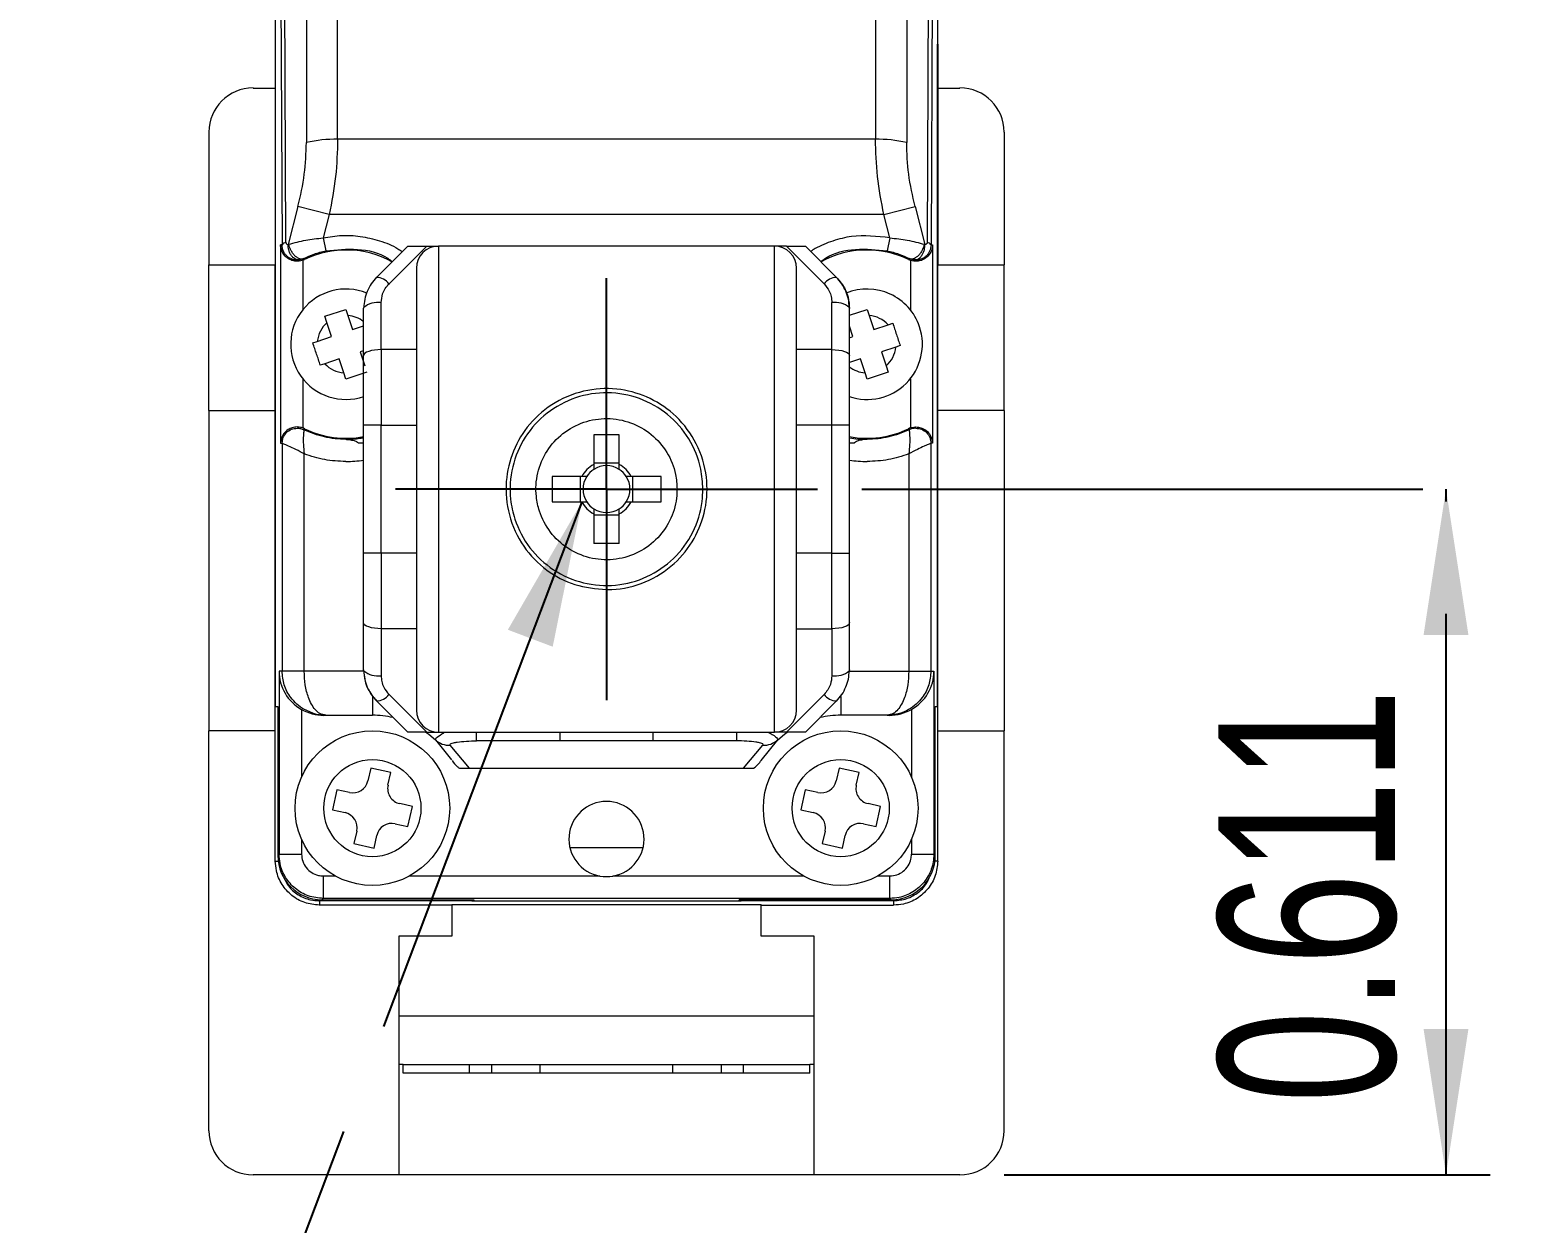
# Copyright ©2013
# Model space of a CAD drawing. Header units: inches. Extents: x 0.2 to 16.3, y 0.2 to 11.5.
# Drawn here: x 0.976 to 2.31, y 6.377 to 7.44 of the extents above; entities that cross this region are included whole.
import ezdxf

# ---------------------------------------------------------------- set-up
doc = ezdxf.new("R2010")
doc.units = ezdxf.units.IN
doc.header["$MEASUREMENT"] = 0
doc.linetypes.add('CENTERX2', pattern=[0.8, 0.5, -0.1, 0.1, -0.1])
doc.layers.add('CENTER_LINE', color=7, linetype='CENTERX2')
doc.styles.add('SLDTEXTSTYLE0', font='TXT', dxfattribs={"width": 0.7})
doc.dimstyles.new('SLDDIMSTYLE2', dxfattribs={"dimtxt": 0.15748, "dimasz": 0.13, "dimexe": 0, "dimexo": 0.0625, "dimgap": 0.03937, "dimtad": 1, "dimdec": 3, "dimrnd": 1e-09, "dimdsep": 46, "dimtxsty": 'SLDTEXTSTYLE0', "dimsah": 1, "dimcen": 0.09, "dimadec": 0, "dimazin": 2, "dimtfac": 1, "dimtdec": 3, "dimtofl": 0, "dimtmove": 0, "dimatfit": 3, "dimfxl": 1, "dimfrac": 2, "dimtolj": 1, "dimtzin": 12, "dimarcsym": 0})
doc.dimstyles.new('SLDDIMSTYLE3', dxfattribs={"dimtxt": 0.15748, "dimasz": 0.13, "dimexe": 0, "dimexo": 0.0625, "dimgap": 0.03937, "dimtad": 0, "dimtih": 1, "dimtoh": 1, "dimdec": 3, "dimrnd": 1e-09, "dimdsep": 46, "dimtxsty": 'SLDTEXTSTYLE0', "dimsah": 1, "dimcen": 0, "dimadec": 0, "dimazin": 2, "dimtol": 1, "dimtp": 0.003937, "dimtm": 0.003937, "dimtfac": 1, "dimtdec": 3, "dimtmove": 0, "dimatfit": 3, "dimfxl": 1, "dimfrac": 2, "dimtolj": 1, "dimarcsym": 0})
doc.dimstyles.new('SLDDIMSTYLE8', dxfattribs={"dimtxt": 0.18, "dimasz": 0.13, "dimexe": 0, "dimexo": 0.0625, "dimgap": 0, "dimtad": 0, "dimtih": 1, "dimtoh": 1, "dimdec": 0, "dimrnd": 1e-09, "dimzin": 0, "dimdsep": 46, "dimtxsty": 'Standard', "dimsah": 1, "dimcen": 0.09, "dimadec": 0, "dimazin": 0, "dimtfac": 0.13, "dimtdec": 0, "dimtofl": 0, "dimtmove": 0, "dimatfit": 3, "dimfxl": 1, "dimfrac": 2, "dimtolj": 1, "dimtzin": 0, "dimarcsym": 0})

# ---------------------------------------------------------------- blocks, each defined once
blk = doc.blocks.new('_D_4')
at = {"layer": 'CENTER_LINE'}
for p, q in [((3.4355, 8.7417), (1.6589, 8.7417)), ((3.7364, 7.0983), (3.4355, 8.7417)), ((3.7612, 6.9628), (3.7364, 7.0983)), ((3.7612, 6.9628), (3.8062, 6.7169))]:
    blk.add_line(p, q, dxfattribs=at)
for points in [[(3.7364, 7.0983), (3.7326, 7.2298), (3.6933, 7.2226)], [(3.7612, 6.9628), (3.7649, 6.8313), (3.8043, 6.8385)]]:
    blk.add_solid(points, dxfattribs=at)
at = {"layer": 'CENTER_LINE', "attachment_point": 1, "style": 'SLDTEXTSTYLE0'}
for s, insert, char_height in [('%%c', (1.6589, 8.9447), 0.15748), ('0.138', (1.8332, 8.9447), 0.15748), ('HOLE', (2.8813, 8.9447), 0.15748), ('±0.004', (2.3772, 8.8916), 0.11024)]:
    blk.add_mtext(s, dxfattribs=dict(at, insert=insert, char_height=char_height))
blk = doc.blocks.new('_D_22')
at = {"layer": 'CENTER_LINE'}
for p, q in [((1.7172, 7.0306), (2.2772, 7.0306)), ((2.2379, 6.4195), (2.2379, 7.0306)), ((1.8442, 6.4195), (2.2772, 6.4195))]:
    blk.add_line(p, q, dxfattribs=at)
for points in [[(2.2379, 7.0306), (2.2179, 6.9006), (2.2579, 6.9006)], [(2.2379, 6.4195), (2.2579, 6.5495), (2.2179, 6.5495)]]:
    blk.add_solid(points, dxfattribs=at)
at = {"layer": 'CENTER_LINE', "insert": (2.0349, 6.4836), "char_height": 0.15748, "attachment_point": 1, "rotation": 90, "style": 'SLDTEXTSTYLE0'}
blk.add_mtext('0.611', dxfattribs=at)
blk = doc.blocks.new('SW_CENTERMARKSYMBOL_5')
at = {"layer": 'CENTER_LINE', "color": 0}
for p, q in [((0, 0.0984), (0, 0.188)), ((0, 0), (0, 0.0984)), ((-0.0984, 0), (-0.188, 0)), ((0, 0), (-0.0984, 0)), ((0, 0), (0, -0.0984)), ((0, 0), (0.0984, 0)), ((0.0984, 0), (0.188, 0)), ((0, -0.0984), (0, -0.188))]:
    blk.add_line(p, q, dxfattribs=at)

msp = doc.modelspace()

# ---------------------------------------------------------------- linework, layer by layer
at = {"color": 7, "linetype": 'Continuous', "lineweight": 18}
for p, q in [((1.1946, 7.6677), (1.1946, 7.2307)), ((1.1949, 6.837), (1.1949, 7.5731)), ((1.1992, 7.5653), (1.2007, 7.2482)), ((1.2041, 7.2503), (1.2027, 7.5674)), ((1.2224, 7.5725), (1.2224, 7.3395)), ((1.2502, 7.3424), (1.2502, 7.5765)), ((1.7294, 7.5765), (1.7294, 7.3424)), ((1.7573, 7.5725), (1.7573, 7.3395)), ((1.777, 7.5674), (1.7755, 7.2503)), ((1.7805, 7.5653), (1.779, 7.2482)), ((1.7851, 7.427), (1.7851, 7.4955)), ((1.7851, 7.427), (1.7849, 7.427)), ((1.7849, 6.837), (1.7849, 7.427)), ((1.7851, 7.427), (1.7851, 7.2307)), ((1.1749, 7.388), (1.1946, 7.388)), ((1.7851, 7.388), (1.8048, 7.388)), ((1.1355, 7.3487), (1.1355, 7.2306)), ((1.7294, 7.3424), (1.2502, 7.3424)), ((1.8442, 7.3487), (1.8442, 7.2306)), ((1.2149, 7.2824), (1.2062, 7.2487)), ((1.2427, 7.2752), (1.2149, 7.2824)), ((1.2427, 7.2752), (1.2374, 7.2545)), ((1.7369, 7.2752), (1.2427, 7.2752)), ((1.7369, 7.2752), (1.7648, 7.2824)), ((1.7423, 7.2545), (1.7369, 7.2752)), ((1.7648, 7.2824), (1.7735, 7.2487)), ((1.2007, 7.2482), (1.1994, 7.2482)), ((1.1994, 7.2482), (1.1994, 7.0714)), ((1.2062, 7.2487), (1.2068, 7.2488)), ((1.2374, 7.2545), (1.2398, 7.243)), ((1.3127, 7.2471), (1.2848, 7.2193)), ((1.296, 7.2135), (1.3296, 7.2471)), ((1.3127, 7.2471), (1.3296, 7.2471)), ((1.3296, 7.2471), (1.3402, 7.2471)), ((1.3402, 7.2471), (1.3402, 6.814)), ((1.6394, 7.2471), (1.3402, 7.2471)), ((1.6394, 6.814), (1.6394, 7.2471)), ((1.6501, 7.2471), (1.6394, 7.2471)), ((1.6837, 7.2135), (1.6501, 7.2471)), ((1.6501, 7.2471), (1.667, 7.2471)), ((1.667, 7.2471), (1.6948, 7.2193)), ((1.7423, 7.2545), (1.7398, 7.243)), ((1.7735, 7.2487), (1.7729, 7.2488)), ((1.779, 7.2482), (1.7803, 7.2482)), ((1.7803, 7.2482), (1.7803, 7.0714)), ((1.2202, 7.236), (1.2163, 7.2348)), ((1.2206, 7.2351), (1.2202, 7.236)), ((1.7595, 7.236), (1.759, 7.2351)), ((1.7634, 7.2348), (1.7595, 7.236)), ((1.1355, 7.2306), (1.1946, 7.2306)), ((1.1355, 7.1006), (1.1355, 7.2306)), ((1.1946, 7.2307), (1.1949, 7.2307)), ((1.1946, 7.2069), (1.1946, 7.2306)), ((1.1949, 7.2306), (1.1946, 7.2306)), ((1.1946, 7.0712), (1.1946, 7.2267)), ((1.1946, 7.2267), (1.1949, 7.2267)), ((1.7849, 7.2307), (1.7851, 7.2307)), ((1.7851, 7.2306), (1.7849, 7.2306)), ((1.7851, 7.2267), (1.7849, 7.2267)), ((1.7851, 7.2069), (1.7851, 7.2306)), ((1.7851, 7.2306), (1.8442, 7.2306)), ((1.7851, 7.0712), (1.7851, 7.2267)), ((1.8442, 7.1006), (1.8442, 7.2306)), ((1.2388, 7.1846), (1.2575, 7.1908)), ((1.2575, 7.1908), (1.2594, 7.1852)), ((1.2733, 7.1914), (1.2736, 7.1924)), ((1.2733, 7.1495), (1.2733, 7.1914)), ((1.289, 7.1549), (1.289, 7.1968)), ((1.6906, 7.1549), (1.6906, 7.1968)), ((1.7061, 7.1924), (1.7064, 7.1914)), ((1.7064, 7.1495), (1.7064, 7.1914)), ((1.7064, 7.1856), (1.7221, 7.1908)), ((1.7221, 7.1908), (1.7239, 7.1852)), ((1.2407, 7.179), (1.2388, 7.1846)), ((1.2449, 7.1665), (1.2407, 7.179)), ((1.2594, 7.1852), (1.2635, 7.1728)), ((1.7239, 7.1852), (1.7281, 7.1728)), ((1.7409, 7.1771), (1.7449, 7.1784)), ((1.2321, 7.1622), (1.2449, 7.1665)), ((1.2635, 7.1728), (1.2733, 7.1761)), ((1.7094, 7.1665), (1.7064, 7.1757)), ((1.7064, 7.1655), (1.7094, 7.1665)), ((1.7281, 7.1728), (1.7409, 7.1771)), ((1.2281, 7.1609), (1.2321, 7.1622)), ((1.2733, 7.1539), (1.2702, 7.1529)), ((1.2702, 7.1529), (1.2744, 7.1404)), ((1.289, 7.1549), (1.289, 7.0876)), ((1.3205, 7.1549), (1.289, 7.1549)), ((1.6906, 7.1549), (1.6591, 7.1549)), ((1.6906, 7.0876), (1.6906, 7.1549)), ((1.7476, 7.1571), (1.7348, 7.1529)), ((1.7348, 7.1529), (1.739, 7.1404)), ((1.7516, 7.1585), (1.7476, 7.1571)), ((1.2388, 7.1423), (1.2348, 7.141)), ((1.2516, 7.1466), (1.2388, 7.1423)), ((1.2557, 7.1342), (1.2516, 7.1466)), ((1.7161, 7.1466), (1.7064, 7.1433)), ((1.7203, 7.1342), (1.7161, 7.1466)), ((1.739, 7.1404), (1.7408, 7.1348)), ((1.2576, 7.1286), (1.2557, 7.1342)), ((1.2763, 7.1348), (1.2576, 7.1286)), ((1.7222, 7.1286), (1.7203, 7.1342)), ((1.7408, 7.1348), (1.7222, 7.1286)), ((1.1355, 7.1006), (1.1946, 7.1006)), ((1.1355, 7.1006), (1.1355, 6.8152)), ((1.8442, 7.1006), (1.7851, 7.1006)), ((1.8442, 7.1006), (1.8442, 6.8152)), ((1.2202, 7.0835), (1.2206, 7.0844)), ((1.289, 7.0876), (1.2733, 7.0876)), ((1.2733, 6.9736), (1.2733, 7.0876)), ((1.289, 6.9736), (1.289, 7.0876)), ((1.289, 7.0876), (1.3205, 7.0876)), ((1.6906, 7.0876), (1.6591, 7.0876)), ((1.7064, 7.0876), (1.6906, 7.0876)), ((1.6906, 6.9736), (1.6906, 7.0876)), ((1.7064, 6.9736), (1.7064, 7.0876)), ((1.759, 7.0844), (1.7595, 7.0835)), ((1.1946, 6.8586), (1.1946, 7.0712)), ((1.1994, 7.0714), (1.2008, 7.0714)), ((1.2008, 7.0714), (1.2008, 6.8684)), ((1.2582, 7.0749), (1.2576, 7.0749)), ((1.2689, 7.0719), (1.2733, 7.0719)), ((1.4786, 7.0791), (1.4786, 7.0525)), ((1.5011, 7.0791), (1.4786, 7.0791)), ((1.5011, 7.0525), (1.5011, 7.0791)), ((1.7064, 7.0719), (1.7107, 7.0719)), ((1.7221, 7.0749), (1.7215, 7.0749)), ((1.7789, 7.0714), (1.7789, 6.8684)), ((1.7803, 7.0714), (1.7789, 7.0714)), ((1.7851, 6.8586), (1.7851, 7.0712)), ((1.2204, 6.8684), (1.2204, 7.062)), ((1.7592, 7.062), (1.7592, 6.8684)), ((1.4786, 7.0539), (1.5011, 7.0539)), ((1.4679, 7.0418), (1.4413, 7.0418)), ((1.4413, 7.0418), (1.4413, 7.0193)), ((1.4665, 7.0193), (1.4665, 7.0418)), ((1.5384, 7.0418), (1.5118, 7.0418)), ((1.5131, 7.0418), (1.5131, 7.0193)), ((1.5384, 7.0193), (1.5384, 7.0418)), ((1.4413, 7.0193), (1.4679, 7.0193)), ((1.5118, 7.0193), (1.5384, 7.0193)), ((1.4786, 7.0086), (1.4786, 6.982)), ((1.5011, 7.0073), (1.4786, 7.0073)), ((1.5011, 6.982), (1.5011, 7.0086)), ((1.5011, 6.982), (1.4786, 6.982)), ((1.289, 6.9736), (1.2733, 6.9736)), ((1.289, 6.9736), (1.289, 6.9062)), ((1.3205, 6.9736), (1.289, 6.9736)), ((1.6906, 6.9736), (1.6591, 6.9736)), ((1.6906, 6.9062), (1.6906, 6.9736)), ((1.6906, 6.9736), (1.7064, 6.9736)), ((1.2733, 6.8697), (1.2733, 6.9116)), ((1.7064, 6.8697), (1.7064, 6.9116)), ((1.3205, 6.9062), (1.289, 6.9062)), ((1.289, 6.9062), (1.289, 6.8643)), ((1.6591, 6.9062), (1.6906, 6.9062)), ((1.6906, 6.9062), (1.6906, 6.8643)), ((1.1946, 6.8586), (1.1947, 6.8586)), ((1.1947, 6.6992), (1.1947, 6.8586)), ((1.2008, 6.8684), (1.1981, 6.8684)), ((1.1981, 6.8684), (1.1981, 6.7052)), ((1.2736, 6.8687), (1.2733, 6.8697)), ((1.7064, 6.8697), (1.7061, 6.8687)), ((1.7592, 6.8684), (1.7789, 6.8684)), ((1.7789, 6.8684), (1.7816, 6.8684)), ((1.7816, 6.8684), (1.7816, 6.7052)), ((1.785, 6.8586), (1.7851, 6.8586)), ((1.785, 6.6992), (1.785, 6.8586)), ((1.3296, 6.814), (1.296, 6.8476)), ((1.6837, 6.8476), (1.6501, 6.814)), ((1.1949, 6.837), (1.1968, 6.837)), ((1.1968, 6.837), (1.1968, 6.704)), ((1.2181, 6.8344), (1.2181, 6.774)), ((1.2848, 6.8419), (1.3127, 6.814)), ((1.667, 6.814), (1.6948, 6.8419)), ((1.7616, 6.8344), (1.7616, 6.774)), ((1.7828, 6.837), (1.7849, 6.837)), ((1.7828, 6.704), (1.7828, 6.837)), ((1.2378, 6.8291), (1.2398, 6.8291)), ((1.2398, 6.8291), (1.2812, 6.8291)), ((1.7399, 6.8291), (1.6985, 6.8291)), ((1.7399, 6.8291), (1.7419, 6.8291)), ((1.1947, 6.8152), (1.1355, 6.8152)), ((1.1355, 6.4589), (1.1355, 6.8152)), ((1.3296, 6.814), (1.3127, 6.814)), ((1.3296, 6.814), (1.3402, 6.814)), ((1.3373, 6.8071), (1.3516, 6.7895)), ((1.3402, 6.814), (1.6394, 6.814)), ((1.4485, 6.8062), (1.3741, 6.8062)), ((1.4485, 6.8062), (1.4485, 6.814)), ((1.5312, 6.8062), (1.4485, 6.8062)), ((1.5312, 6.814), (1.5312, 6.8062)), ((1.6056, 6.8062), (1.5312, 6.8062)), ((1.6275, 6.7887), (1.6424, 6.8071)), ((1.6501, 6.814), (1.6394, 6.814)), ((1.667, 6.814), (1.6501, 6.814)), ((1.785, 6.8152), (1.8442, 6.8152)), ((1.8442, 6.4589), (1.8442, 6.8152)), ((1.3677, 6.7818), (1.3506, 6.8023)), ((1.612, 6.7818), (1.629, 6.8023)), ((1.2797, 6.7819), (1.2772, 6.7707)), ((1.2976, 6.778), (1.2797, 6.7819)), ((1.2951, 6.7667), (1.2976, 6.778)), ((1.3677, 6.7818), (1.612, 6.7818)), ((1.697, 6.7819), (1.6945, 6.7707)), ((1.7149, 6.778), (1.697, 6.7819)), ((1.7124, 6.7667), (1.7149, 6.778)), ((1.2495, 6.7627), (1.2456, 6.7448)), ((1.2607, 6.7603), (1.2495, 6.7627)), ((1.6669, 6.7627), (1.6629, 6.7448)), ((1.6781, 6.7603), (1.6669, 6.7627)), ((1.2456, 6.7448), (1.2568, 6.7423)), ((1.3168, 6.7478), (1.3056, 6.7503)), ((1.3128, 6.7299), (1.3168, 6.7478)), ((1.6629, 6.7448), (1.6741, 6.7423)), ((1.7341, 6.7478), (1.7229, 6.7503)), ((1.7301, 6.7299), (1.7341, 6.7478)), ((1.2672, 6.7259), (1.2647, 6.7147)), ((1.3016, 6.7324), (1.3128, 6.7299)), ((1.6846, 6.7259), (1.6821, 6.7147)), ((1.7189, 6.7324), (1.7301, 6.7299)), ((1.2181, 6.7186), (1.2181, 6.7052)), ((1.2647, 6.7147), (1.2827, 6.7107)), ((1.2827, 6.7107), (1.2852, 6.7219)), ((1.5223, 6.7109), (1.4573, 6.7109)), ((1.6821, 6.7147), (1.7, 6.7107)), ((1.7, 6.7107), (1.7025, 6.7219)), ((1.7616, 6.7186), (1.7616, 6.7052)), ((1.1981, 6.7052), (1.1968, 6.704)), ((1.1981, 6.7052), (1.2181, 6.7052)), ((1.7616, 6.7052), (1.7816, 6.7052)), ((1.7816, 6.7052), (1.7828, 6.704)), ((1.2374, 6.6859), (1.2481, 6.6859)), ((1.2374, 6.6859), (1.2374, 6.6659)), ((1.3143, 6.6859), (1.484, 6.6859)), ((1.4956, 6.6859), (1.6654, 6.6859)), ((1.7316, 6.6859), (1.7422, 6.6859)), ((1.7422, 6.6659), (1.7422, 6.6859)), ((1.3698, 6.6638), (1.2339, 6.6638)), ((1.352, 6.6599), (1.2339, 6.6599)), ((1.2374, 6.6659), (1.2362, 6.6646)), ((1.2362, 6.6646), (1.3717, 6.6646)), ((1.7422, 6.6659), (1.2374, 6.6659)), ((1.352, 6.6604), (1.6276, 6.6604)), ((1.352, 6.6599), (1.352, 6.6604)), ((1.352, 6.6599), (1.352, 6.6321)), ((1.3698, 6.6646), (1.3698, 6.6638)), ((1.3698, 6.6633), (1.3698, 6.6638)), ((1.6099, 6.6633), (1.3698, 6.6633)), ((1.3717, 6.6646), (1.3717, 6.6637)), ((1.3717, 6.6637), (1.6079, 6.6637)), ((1.7435, 6.6646), (1.6079, 6.6646)), ((1.6079, 6.6637), (1.6079, 6.6646)), ((1.6099, 6.6646), (1.6099, 6.6638)), ((1.6099, 6.6633), (1.6099, 6.6638)), ((1.7457, 6.6638), (1.6099, 6.6638)), ((1.6276, 6.6599), (1.6276, 6.6604)), ((1.6276, 6.6321), (1.6276, 6.6599)), ((1.6276, 6.6599), (1.7457, 6.6599)), ((1.7422, 6.6659), (1.7435, 6.6646)), ((1.352, 6.6321), (1.3048, 6.6321)), ((1.3048, 6.6321), (1.3048, 6.4195)), ((1.6749, 6.6321), (1.6276, 6.6321)), ((1.6749, 6.4195), (1.6749, 6.6321)), ((1.3048, 6.5613), (1.6749, 6.5613)), ((1.3087, 6.518), (1.3048, 6.518)), ((1.3087, 6.5101), (1.3087, 6.518)), ((1.3087, 6.518), (1.3678, 6.518)), ((1.3678, 6.518), (1.3875, 6.518)), ((1.3875, 6.5101), (1.3875, 6.518)), ((1.3875, 6.518), (1.4308, 6.518)), ((1.4308, 6.5101), (1.4308, 6.518)), ((1.4308, 6.518), (1.5489, 6.518)), ((1.5489, 6.5101), (1.5489, 6.518)), ((1.5489, 6.518), (1.5922, 6.518)), ((1.5922, 6.5101), (1.5922, 6.518)), ((1.5922, 6.518), (1.6119, 6.518)), ((1.6119, 6.518), (1.6709, 6.518)), ((1.6709, 6.5101), (1.6709, 6.518)), ((1.6749, 6.518), (1.6709, 6.518)), ((1.6709, 6.5101), (1.3087, 6.5101)), ((1.3048, 6.4195), (1.1749, 6.4195)), ((1.6749, 6.4195), (1.3048, 6.4195)), ((1.8048, 6.4195), (1.6749, 6.4195))]:
    msp.add_line(p, q, dxfattribs=at)
at = {"color": 8, "linetype": 'Continuous', "lineweight": 18}
for p, q in [((1.2163, 7.2348), (1.2144, 7.2347)), ((1.2191, 7.2345), (1.2191, 7.1904)), ((1.7606, 7.2345), (1.7606, 7.1904)), ((1.7652, 7.2348), (1.7634, 7.2348)), ((1.2191, 7.129), (1.2191, 7.0851)), ((1.7606, 7.129), (1.7606, 7.0851)), ((1.2735, 6.8684), (1.2204, 6.8684)), ((1.7061, 6.8684), (1.7592, 6.8684)), ((1.2812, 6.8459), (1.2812, 6.8291)), ((1.6985, 6.8459), (1.6985, 6.8291)), ((1.3741, 6.8062), (1.3741, 6.814)), ((1.6056, 6.814), (1.6056, 6.8062)), ((1.3678, 6.5101), (1.3678, 6.518)), ((1.6119, 6.5101), (1.6119, 6.518))]:
    msp.add_line(p, q, dxfattribs=at)
at = {"color": 7, "linetype": 'Continuous', "lineweight": 18, "flags": 128}
for points in [[(1.289, 7.1549), (1.286, 7.1548), (1.283, 7.1545), (1.2803, 7.154), (1.2779, 7.1533), (1.276, 7.1525), (1.2745, 7.1516), (1.2736, 7.1506), (1.2733, 7.1495)], [(1.6906, 7.1549), (1.6937, 7.1548), (1.6967, 7.1545), (1.6994, 7.154), (1.7018, 7.1533), (1.7037, 7.1525), (1.7052, 7.1516), (1.7061, 7.1506), (1.7064, 7.1495)], [(1.289, 6.9062), (1.286, 6.9063), (1.283, 6.9066), (1.2803, 6.9071), (1.2779, 6.9078), (1.276, 6.9086), (1.2745, 6.9095), (1.2736, 6.9106), (1.2733, 6.9116)], [(1.7064, 6.9116), (1.7061, 6.9106), (1.7052, 6.9095), (1.7037, 6.9086), (1.7018, 6.9078), (1.6994, 6.9071), (1.6967, 6.9066), (1.6937, 6.9063), (1.6906, 6.9062)], [(1.3287, 6.814), (1.3314, 6.8121), (1.3373, 6.8071)], [(1.6424, 6.8071), (1.6483, 6.8121), (1.6509, 6.814)]]:
    msp.add_lwpolyline(points, dxfattribs=at)
at = {"color": 7, "linetype": 'Continuous', "lineweight": 18}
for centre, radius in [((1.2812, 6.7463), 0.0689), ((1.6985, 6.7463), 0.0689), ((1.2812, 6.7463), 0.0433), ((1.6985, 6.7463), 0.0433)]:
    msp.add_circle(centre, radius, dxfattribs=at)
for centre, radius, start, end in [((1.1749, 7.3487), 0.0394, 90, 180), ((1.8048, 7.3487), 0.0394, 0, 90), ((1.2487, 7.2259), 0.1165, 89.2196, 103.0186), ((1.731, 7.2259), 0.1165, 76.9814, 90.7804), ((1.2044, 7.2462), 0.00419, 92.8684, 151.1559), ((1.3402, 7.2274), 0.0197, 90, 180), ((1.6394, 7.2274), 0.0197, 0, 90), ((1.7753, 7.2462), 0.00419, 28.8451, 87.1312), ((1.2142, 7.2482), 0.0145, 289.3449, 296.1039), ((1.2576, 7.1598), 0.0839, 60.7445, 116.1039), ((1.7221, 7.1598), 0.0839, 63.8961, 119.2555), ((1.7654, 7.2482), 0.0145, 243.8961, 250.6551), ((1.2846, 7.2052), 0.0141, 36.2952, 89.0893), ((1.6951, 7.2052), 0.0141, 90.9107, 143.7048), ((1.2576, 7.1597), 0.0492, 67.8202, 288.8349), ((1.7221, 7.1597), 0.0492, 18.5391, 112.2222), ((1.2576, 7.1597), 0.0256, 131.159, 174.2859), ((1.7221, 7.1597), 0.0256, 42.7923, 85.9192), ((1.7221, 7.1597), 0.0492, 250.9646, 18.5391), ((1.7221, 7.1597), 0.0256, 311.159, 354.2859), ((1.2576, 7.1597), 0.0256, 222.7923, 265.9192), ((1.2142, 7.0714), 0.0145, 63.8961, 70.6551), ((1.2576, 7.1598), 0.0839, 243.8961, 280.8193), ((1.7221, 7.1598), 0.0839, 259.1807, 296.1039), ((1.7654, 7.0714), 0.0145, 109.3449, 116.1039), ((1.4898, 7.0306), 0.0247, 117.1428, 152.8572), ((1.4898, 7.0306), 0.0209, 122.6646, 147.3354), ((1.4898, 7.0306), 0.0209, 57.3354, 122.6646), ((1.4898, 7.0306), 0.0247, 27.1428, 62.8572), ((1.4898, 7.0306), 0.0209, 32.6646, 57.3354), ((1.4898, 7.0306), 0.0209, 147.3354, 212.6646), ((1.4898, 7.0306), 0.0209, 327.3354, 32.6646), ((1.4898, 7.0306), 0.0247, 207.1428, 242.8572), ((1.4898, 7.0306), 0.0209, 212.6646, 237.3354), ((1.4898, 7.0306), 0.0247, 297.1428, 332.8572), ((1.4898, 7.0306), 0.0209, 302.6646, 327.3354), ((1.4898, 7.0306), 0.0209, 237.3354, 302.6646), ((1.2846, 6.856), 0.0141, 270.9108, 323.7048), ((1.6951, 6.856), 0.0141, 216.2952, 269.0893), ((1.3402, 6.8337), 0.0197, 180, 270), ((1.6394, 6.8337), 0.0197, 270, 0), ((1.2812, 6.7464), 0.0827, 77.0308, 90), ((1.6985, 6.7464), 0.0827, 90, 102.9692), ((1.3498, 6.8208), 0.0185, 227.4768, 272.6664), ((1.6299, 6.8208), 0.0185, 267.3336, 312.5232), ((1.2637, 6.7737), 0.0138, 257.4821, 347.4821), ((1.3086, 6.7638), 0.0138, 167.4821, 257.4821), ((1.6811, 6.7737), 0.0138, 257.4821, 347.4821), ((1.7259, 6.7638), 0.0138, 167.4821, 257.4821), ((1.4898, 6.7188), 0.0335, 279.9708, 260.0292), ((1.2538, 6.7289), 0.0138, 347.4821, 77.4821), ((1.6711, 6.7289), 0.0138, 347.4821, 77.4821), ((1.2986, 6.7189), 0.0138, 77.4821, 167.4821), ((1.7159, 6.7189), 0.0138, 77.4821, 167.4821), ((1.4898, 6.7188), 0.0335, 260.0292, 279.9708), ((1.1749, 6.4589), 0.0394, 180, 270), ((1.8048, 6.4589), 0.0394, 270, 0)]:
    msp.add_arc(centre, radius, start, end, dxfattribs=at)
at = {"color": 8, "linetype": 'Continuous', "lineweight": 18}
for centre, radius, start, end in [((1.286, 7.1781), 0.0189, 80.7429, 131.1599), ((1.6937, 7.1781), 0.0189, 48.8445, 99.2556), ((1.2576, 7.1597), 0.0256, 52.0201, 85.9192), ((1.7221, 7.1597), 0.0256, 231.347, 265.9192), ((1.2576, 7.1598), 0.1046, 270, 278.658), ((1.7221, 7.1598), 0.1046, 261.342, 270), ((1.286, 6.883), 0.0189, 228.8445, 279.2556), ((1.6937, 6.883), 0.0189, 260.7429, 311.1599)]:
    msp.add_arc(centre, radius, start, end, dxfattribs=at)
at = {"color": 7, "linetype": 'Continuous', "lineweight": 18}
for centre, major_axis, ratio, start_param, end_param in [((1.2381, 6.8684), (0.0401, 0), 0.982697, 3.141593, 4.188702), ((1.7415, 6.8684), (0.0401, 0), 0.982697, 5.236076, 6.283185), ((1.2378, 6.8684), (-0.0394, 0), 0.999848, 1.04711, 1.570796), ((1.7419, 6.8684), (-0.0394, 0), 0.999848, 1.570796, 2.094483), ((1.2362, 6.704), (0.0278, 0.0278), 0.999695, 2.356347, 3.926839), ((1.7435, 6.704), (0.0278, -0.0278), 0.999695, 5.497939, 7.068431)]:
    msp.add_ellipse(centre, major_axis=major_axis, ratio=ratio, start_param=start_param, end_param=end_param, dxfattribs=at)
for points, knots in [([(1.2149, 7.2824), (1.2171, 7.292), (1.2214, 7.311), (1.2221, 7.33), (1.2224, 7.3395)], [0, 0, 0, 0, 0.504154, 1, 1, 1, 1]), ([(1.2502, 7.3424), (1.2499, 7.3314), (1.2493, 7.309), (1.2449, 7.2865), (1.2427, 7.2752)], [0, 0, 0, 0, 0.495576, 1, 1, 1, 1]), ([(1.7369, 7.2752), (1.7348, 7.2865), (1.7304, 7.309), (1.7298, 7.3314), (1.7294, 7.3424)], [0, 0, 0, 0, 0.504417, 1, 1, 1, 1]), ([(1.7648, 7.2824), (1.7626, 7.292), (1.7582, 7.311), (1.7576, 7.33), (1.7573, 7.3395)], [0, 0, 0, 0, 0.504153, 1, 1, 1, 1]), ([(1.2191, 7.2345), (1.2177, 7.2341), (1.215, 7.2334), (1.211, 7.2338), (1.2068, 7.2353), (1.2026, 7.2386), (1.2, 7.2432), (1.1994, 7.2467), (1.1994, 7.2481), (1.1994, 7.2482)], [0, 0, 0, 0, 0.117763, 0.235394, 0.357437, 0.547783, 0.812584, 0.994967, 1, 1, 1, 1]), ([(1.2144, 7.2347), (1.2141, 7.2347), (1.2128, 7.2346), (1.2105, 7.2351), (1.2077, 7.2362), (1.2053, 7.2378), (1.2033, 7.24), (1.2018, 7.2425), (1.2009, 7.2453), (1.2008, 7.2472), (1.2007, 7.2482)], [0, 0, 0, 0, 0.048473, 0.185416, 0.322525, 0.459803, 0.595659, 0.730926, 0.865681, 1, 1, 1, 1]), ([(1.2041, 7.2503), (1.2042, 7.2502), (1.2042, 7.2499), (1.2044, 7.2494), (1.2048, 7.249), (1.2054, 7.2486), (1.2059, 7.2486), (1.2062, 7.2487)], [0, 0, 0, 0, 0.105787, 0.213994, 0.459109, 0.727072, 1, 1, 1, 1]), ([(1.2163, 7.2348), (1.2157, 7.2348), (1.2145, 7.2347), (1.2126, 7.2354), (1.2107, 7.2366), (1.209, 7.2385), (1.2076, 7.2409), (1.2067, 7.2435), (1.2062, 7.2461), (1.2062, 7.2478), (1.2062, 7.2487)], [0, 0, 0, 0, 0.1131826, 0.235918, 0.3659643, 0.5, 0.6340357, 0.764082, 0.8868174, 1, 1, 1, 1]), ([(1.2068, 7.2488), (1.2116, 7.2501), (1.2207, 7.2527), (1.232, 7.2539), (1.2374, 7.2545)], [0, 0, 0, 0, 0.529808, 1, 1, 1, 1]), ([(1.2202, 7.236), (1.2197, 7.2359), (1.2186, 7.2355), (1.2166, 7.2357), (1.2144, 7.2367), (1.2121, 7.2384), (1.2101, 7.2408), (1.2085, 7.2435), (1.2073, 7.2462), (1.207, 7.2479), (1.2068, 7.2488)], [0, 0, 0, 0, 0.110626, 0.23271, 0.363836, 0.5, 0.636164, 0.76729, 0.889374, 1, 1, 1, 1]), ([(1.2398, 7.243), (1.2491, 7.2439), (1.2677, 7.2458), (1.2887, 7.241), (1.2976, 7.2343), (1.2989, 7.2333)], [0, 0, 0, 0, 0.458726, 0.917452, 1, 1, 1, 1]), ([(1.6808, 7.2333), (1.6821, 7.2343), (1.691, 7.241), (1.712, 7.2458), (1.7305, 7.2439), (1.7398, 7.243)], [0, 0, 0, 0, 0.0825429, 0.5412716, 1, 1, 1, 1]), ([(1.7423, 7.2545), (1.7476, 7.2539), (1.759, 7.2527), (1.7681, 7.2501), (1.7729, 7.2488)], [0, 0, 0, 0, 0.470945, 1, 1, 1, 1]), ([(1.7729, 7.2488), (1.7727, 7.2479), (1.7723, 7.2462), (1.7712, 7.2435), (1.7696, 7.2408), (1.7676, 7.2384), (1.7653, 7.2367), (1.7631, 7.2357), (1.7611, 7.2355), (1.76, 7.2359), (1.7595, 7.236)], [0, 0, 0, 0, 0.110626, 0.23271, 0.363836, 0.5, 0.636164, 0.76729, 0.889374, 1, 1, 1, 1]), ([(1.7803, 7.2482), (1.7803, 7.2481), (1.7803, 7.2467), (1.7797, 7.2432), (1.7771, 7.2386), (1.7729, 7.2353), (1.7687, 7.2338), (1.7646, 7.2334), (1.762, 7.2341), (1.7606, 7.2345)], [0, 0, 0, 0, 0.005034, 0.187416, 0.452217, 0.642563, 0.764606, 0.882237, 1, 1, 1, 1]), ([(1.7634, 7.2348), (1.764, 7.2348), (1.7652, 7.2347), (1.7672, 7.2354), (1.7691, 7.2367), (1.7708, 7.2387), (1.7722, 7.2411), (1.7731, 7.2437), (1.7735, 7.2462), (1.7735, 7.2479), (1.7735, 7.2487)], [0, 0, 0, 0, 0.118146, 0.244995, 0.37775, 0.512674, 0.645653, 0.772913, 0.891593, 1, 1, 1, 1]), ([(1.779, 7.2482), (1.7788, 7.2465), (1.7785, 7.2439), (1.7768, 7.2407), (1.7751, 7.2385), (1.7728, 7.2367), (1.7703, 7.2355), (1.7677, 7.2347), (1.7661, 7.2348), (1.7652, 7.2348)], [0, 0, 0, 0, 0.2307557, 0.3608452, 0.5004499, 0.6194358, 0.7738277, 0.8853372, 1, 1, 1, 1]), ([(1.7755, 7.2503), (1.7755, 7.2502), (1.7755, 7.2499), (1.7753, 7.2494), (1.7749, 7.249), (1.7743, 7.2486), (1.7738, 7.2486), (1.7735, 7.2487)], [0, 0, 0, 0, 0.107272, 0.216266, 0.463262, 0.73307, 1, 1, 1, 1]), ([(1.2202, 7.236), (1.223, 7.2374), (1.2273, 7.2394), (1.2344, 7.2417), (1.238, 7.2426), (1.2398, 7.243)], [0, 0, 0, 0, 0.50598, 0.757681, 1, 1, 1, 1]), ([(1.7398, 7.243), (1.7416, 7.2426), (1.7453, 7.2417), (1.7523, 7.2394), (1.7566, 7.2374), (1.7595, 7.236)], [0, 0, 0, 0, 0.2423835, 0.4941573, 1, 1, 1, 1]), ([(1.285, 7.2194), (1.2833, 7.2175), (1.2799, 7.2137), (1.2764, 7.2069), (1.274, 7.1998), (1.2737, 7.1948), (1.2736, 7.1924)], [0, 0, 0, 0, 0.251643, 0.501834, 0.751071, 1, 1, 1, 1]), ([(1.3205, 7.2274), (1.3205, 7.2268), (1.3205, 7.2254), (1.3205, 7.2162), (1.3205, 7.2057), (1.3205, 7.1921), (1.3205, 7.1707), (1.3205, 7.1393), (1.3205, 7.1043), (1.3205, 7.0677), (1.3205, 7.0306), (1.3205, 6.9935), (1.3205, 6.9632), (1.3205, 6.9399), (1.3205, 6.9167), (1.3205, 6.8904), (1.3205, 6.8648), (1.3205, 6.8468), (1.3205, 6.8357), (1.3205, 6.8344), (1.3205, 6.8337)], [0, 0, 0, 0, 0.060021, 0.119991, 0.1522, 0.184375, 0.250041, 0.315707, 0.380009, 0.440022, 0.5, 0.560013, 0.619992, 0.6522, 0.684376, 0.750042, 0.815708, 0.88001, 0.939996, 1, 1, 1, 1]), ([(1.6591, 6.8337), (1.6591, 6.834), (1.6591, 6.8346), (1.6591, 6.8394), (1.6591, 6.8486), (1.6591, 6.8648), (1.6591, 6.8904), (1.6591, 6.9167), (1.6591, 6.9399), (1.6591, 6.9632), (1.6591, 6.9934), (1.6591, 7.0265), (1.6591, 7.0553), (1.6591, 7.0796), (1.6591, 7.1079), (1.6591, 7.1393), (1.6591, 7.1707), (1.6591, 7.1921), (1.6591, 7.2057), (1.6591, 7.2162), (1.6591, 7.2254), (1.6591, 7.2268), (1.6591, 7.2274)], [0, 0, 0, 0, 0.040136, 0.079945, 0.120066, 0.184354, 0.250008, 0.315661, 0.34783, 0.380032, 0.439999, 0.5, 0.540114, 0.579922, 0.620066, 0.684355, 0.750008, 0.815661, 0.84783, 0.880033, 0.939991, 1, 1, 1, 1]), ([(1.7061, 7.1924), (1.706, 7.1949), (1.7056, 7.1998), (1.7033, 7.207), (1.6997, 7.2138), (1.6963, 7.2176), (1.6946, 7.2195)], [0, 0, 0, 0, 0.249066, 0.498343, 0.748498, 1, 1, 1, 1]), ([(1.6948, 7.2193), (1.6977, 7.2158), (1.7021, 7.2104), (1.7057, 7.2007), (1.7061, 7.1948), (1.7064, 7.1914)], [0, 0, 0, 0, 0.430059, 0.666913, 1, 1, 1, 1]), ([(1.289, 7.1968), (1.2893, 7.1994), (1.2897, 7.2038), (1.2924, 7.2095), (1.2948, 7.2122), (1.296, 7.2135)], [0, 0, 0, 0, 0.428724, 0.713281, 1, 1, 1, 1]), ([(1.6837, 7.2135), (1.6854, 7.2114), (1.6882, 7.208), (1.6903, 7.2021), (1.6905, 7.1986), (1.6906, 7.1968)], [0, 0, 0, 0, 0.427559, 0.711619, 1, 1, 1, 1]), ([(1.4898, 6.941), (1.4803, 6.9419), (1.4611, 6.9437), (1.4353, 6.9577), (1.4146, 6.9789), (1.4017, 7.0067), (1.3989, 7.037), (1.4057, 7.0653), (1.4207, 7.0899), (1.4435, 7.1092), (1.4722, 7.1202), (1.5022, 7.1208), (1.5297, 7.1124), (1.5534, 7.0959), (1.5714, 7.0717), (1.5804, 7.0423), (1.5791, 7.0125), (1.5689, 6.9855), (1.5507, 6.9627), (1.5252, 6.9464), (1.5032, 6.9412), (1.4914, 6.941), (1.4898, 6.941)], [0, 0, 0, 0, 0.0504909, 0.1008712, 0.1540504, 0.209456, 0.2619899, 0.3113938, 0.3615785, 0.4152624, 0.4706129, 0.5223841, 0.5709463, 0.6215781, 0.6762458, 0.7309774, 0.7819261, 0.8311422, 0.8825965, 0.9374894, 0.9919286, 1, 1, 1, 1]), ([(1.5757, 7.0306), (1.5756, 7.0269), (1.5751, 7.0137), (1.568, 6.9914), (1.5507, 6.9677), (1.5265, 6.9511), (1.4981, 6.9434), (1.4688, 6.9456), (1.4418, 6.9574), (1.4203, 6.9774), (1.4083, 7.0002), (1.403, 7.025), (1.4046, 7.0507), (1.4161, 7.0778), (1.4359, 7.0995), (1.4618, 7.1135), (1.4908, 7.1181), (1.5197, 7.1128), (1.5453, 7.0983), (1.5645, 7.0762), (1.5744, 7.0522), (1.5753, 7.0366), (1.5757, 7.0306)], [0, 0, 0, 0, 0.020262, 0.073941, 0.12762, 0.181299, 0.234978, 0.288657, 0.342336, 0.396015, 0.449695, 0.483291, 0.53697, 0.59065, 0.644329, 0.698008, 0.751687, 0.805366, 0.859045, 0.912724, 0.966403, 1, 1, 1, 1]), ([(1.2191, 7.0851), (1.2177, 7.0855), (1.2161, 7.0859), (1.213, 7.086), (1.2097, 7.0855), (1.2054, 7.0834), (1.2013, 7.0793), (1.1997, 7.075), (1.1994, 7.0721), (1.1994, 7.0714), (1.1994, 7.0714)], [0, 0, 0, 0, 0.11544, 0.141145, 0.277216, 0.412411, 0.624676, 0.915152, 0.994966, 1, 1, 1, 1]), ([(1.2008, 7.0714), (1.201, 7.0732), (1.2014, 7.0767), (1.2045, 7.0812), (1.2089, 7.0843), (1.2125, 7.0847), (1.2142, 7.0849)], [0, 0, 0, 0, 0.2499999, 0.4999999, 0.7499999, 1, 1, 1, 1]), ([(1.2142, 7.0849), (1.2153, 7.0848), (1.2173, 7.0847), (1.2192, 7.0839), (1.2202, 7.0835)], [0, 0, 0, 0, 0.5, 1, 1, 1, 1]), ([(1.5527, 7.0306), (1.5525, 7.035), (1.5517, 7.0464), (1.5445, 7.064), (1.5304, 7.0802), (1.5117, 7.0908), (1.4905, 7.0947), (1.4693, 7.0913), (1.4503, 7.081), (1.4358, 7.0651), (1.4274, 7.0453), (1.4263, 7.0265), (1.4302, 7.0083), (1.4389, 6.9916), (1.4547, 6.977), (1.4744, 6.9683), (1.4959, 6.9667), (1.5167, 6.9723), (1.5344, 6.9845), (1.5471, 7.0019), (1.5523, 7.0182), (1.5526, 7.0279), (1.5527, 7.0306)], [0, 0, 0, 0, 0.033597, 0.087276, 0.140955, 0.194634, 0.248313, 0.301992, 0.355671, 0.40935, 0.46303, 0.516709, 0.550305, 0.603985, 0.657664, 0.711343, 0.765022, 0.818701, 0.87238, 0.926059, 0.979738, 1, 1, 1, 1]), ([(1.7654, 7.0849), (1.7643, 7.0848), (1.7623, 7.0847), (1.7604, 7.0839), (1.7595, 7.0835)], [0, 0, 0, 0, 0.5237, 1, 1, 1, 1]), ([(1.7606, 7.0851), (1.7619, 7.0855), (1.7635, 7.0859), (1.7667, 7.086), (1.77, 7.0855), (1.7743, 7.0834), (1.7783, 7.0793), (1.78, 7.075), (1.7803, 7.0721), (1.7803, 7.0714), (1.7803, 7.0714)], [0, 0, 0, 0, 0.11544, 0.141145, 0.277216, 0.412411, 0.624676, 0.915152, 0.994966, 1, 1, 1, 1]), ([(1.7654, 7.0849), (1.7672, 7.0847), (1.7707, 7.0843), (1.7752, 7.0812), (1.7783, 7.0767), (1.7787, 7.0732), (1.7789, 7.0714)], [0, 0, 0, 0, 0.25, 0.5, 0.75, 1, 1, 1, 1]), ([(1.2204, 7.062), (1.218, 7.0633), (1.2129, 7.066), (1.2063, 7.069), (1.2026, 7.0707), (1.201, 7.0713), (1.2008, 7.0714), (1.2008, 7.0714)], [0, 0, 0, 0, 0.260217, 0.529104, 0.765257, 0.882426, 1, 1, 1, 1]), ([(1.2202, 7.0835), (1.2202, 7.0834), (1.2201, 7.0832), (1.22, 7.0818), (1.2198, 7.0796), (1.2196, 7.076), (1.2196, 7.0701), (1.2201, 7.0648), (1.2204, 7.062)], [0, 0, 0, 0, 0.12306, 0.248493, 0.377059, 0.509618, 0.734984, 1, 1, 1, 1]), ([(1.2576, 7.0749), (1.2511, 7.0752), (1.2381, 7.076), (1.2262, 7.081), (1.2202, 7.0835)], [0, 0, 0, 0, 0.5, 1, 1, 1, 1]), ([(1.2733, 7.0763), (1.2722, 7.0761), (1.2671, 7.0748), (1.2621, 7.0748), (1.2582, 7.0749)], [0, 0, 0, 0, 0.219061, 1, 1, 1, 1]), ([(1.2582, 7.0749), (1.2612, 7.0746), (1.265, 7.0743), (1.2683, 7.0723), (1.2689, 7.0719)], [0, 0, 0, 0, 0.804502, 1, 1, 1, 1]), ([(1.7215, 7.0749), (1.7165, 7.0748), (1.7115, 7.0747), (1.7064, 7.0761), (1.7064, 7.0761)], [0, 0, 0, 0, 0.992666, 1, 1, 1, 1]), ([(1.7215, 7.0749), (1.7185, 7.0746), (1.7147, 7.0743), (1.7114, 7.0723), (1.7107, 7.0719)], [0, 0, 0, 0, 0.804617, 1, 1, 1, 1]), ([(1.7595, 7.0835), (1.7535, 7.081), (1.7415, 7.076), (1.7286, 7.0752), (1.7221, 7.0749)], [0, 0, 0, 0, 0.5, 1, 1, 1, 1]), ([(1.7595, 7.0835), (1.7595, 7.0834), (1.7595, 7.0832), (1.7597, 7.0818), (1.7599, 7.0796), (1.76, 7.076), (1.7601, 7.0701), (1.7595, 7.0648), (1.7592, 7.062)], [0, 0, 0, 0, 0.1230873, 0.248535, 0.3771033, 0.5096528, 0.7350716, 1, 1, 1, 1]), ([(1.7789, 7.0714), (1.7788, 7.0714), (1.7786, 7.0713), (1.7774, 7.0708), (1.7755, 7.07), (1.7722, 7.0685), (1.7667, 7.0659), (1.7618, 7.0633), (1.7592, 7.062)], [0, 0, 0, 0, 0.119498, 0.23974, 0.361536, 0.485663, 0.730817, 1, 1, 1, 1]), ([(1.4786, 7.0525), (1.4786, 7.0513), (1.4786, 7.0499), (1.4786, 7.0484), (1.4786, 7.0481)], [0, 0, 0, 0, 0.842199, 1, 1, 1, 1]), ([(1.5011, 7.0481), (1.5011, 7.0492), (1.5011, 7.0507), (1.5011, 7.0521), (1.5011, 7.0525)], [0, 0, 0, 0, 0.711887, 1, 1, 1, 1]), ([(1.4723, 7.0418), (1.4712, 7.0418), (1.4697, 7.0418), (1.4683, 7.0418), (1.4679, 7.0418)], [0, 0, 0, 0, 0.711887, 1, 1, 1, 1]), ([(1.5118, 7.0418), (1.5106, 7.0418), (1.5091, 7.0418), (1.5076, 7.0418), (1.5074, 7.0418)], [0, 0, 0, 0, 0.842199, 1, 1, 1, 1]), ([(1.4679, 7.0193), (1.4691, 7.0193), (1.4705, 7.0193), (1.472, 7.0193), (1.4723, 7.0193)], [0, 0, 0, 0, 0.842199, 1, 1, 1, 1]), ([(1.5074, 7.0193), (1.5085, 7.0193), (1.51, 7.0193), (1.5114, 7.0193), (1.5118, 7.0193)], [0, 0, 0, 0, 0.711887, 1, 1, 1, 1]), ([(1.4786, 7.013), (1.4786, 7.0119), (1.4786, 7.0104), (1.4786, 7.009), (1.4786, 7.0086)], [0, 0, 0, 0, 0.711887, 1, 1, 1, 1]), ([(1.5011, 7.0086), (1.5011, 7.0098), (1.5011, 7.0113), (1.5011, 7.0128), (1.5011, 7.013)], [0, 0, 0, 0, 0.842199, 1, 1, 1, 1]), ([(1.2398, 6.8291), (1.2379, 6.8294), (1.2347, 6.8299), (1.2303, 6.8338), (1.2269, 6.8386), (1.2237, 6.8458), (1.221, 6.8557), (1.2206, 6.8643), (1.2204, 6.8684)], [0, 0, 0, 0, 0.1913886, 0.3396526, 0.4809365, 0.608398, 0.8098668, 1, 1, 1, 1]), ([(1.2733, 6.8697), (1.2736, 6.8663), (1.274, 6.8605), (1.2776, 6.8507), (1.282, 6.8453), (1.2848, 6.8419)], [0, 0, 0, 0, 0.333087, 0.56994, 1, 1, 1, 1]), ([(1.2736, 6.8687), (1.2737, 6.8663), (1.274, 6.8613), (1.2764, 6.8541), (1.2799, 6.8473), (1.2834, 6.8435), (1.2851, 6.8416)], [0, 0, 0, 0, 0.249066, 0.498343, 0.748498, 1, 1, 1, 1]), ([(1.289, 6.8643), (1.2892, 6.8626), (1.2894, 6.8591), (1.2914, 6.8532), (1.2943, 6.8497), (1.296, 6.8476)], [0, 0, 0, 0, 0.288381, 0.572441, 1, 1, 1, 1]), ([(1.6906, 6.8643), (1.6904, 6.8617), (1.6899, 6.8573), (1.6872, 6.8517), (1.6849, 6.849), (1.6837, 6.8476)], [0, 0, 0, 0, 0.428724, 0.713281, 1, 1, 1, 1]), ([(1.6947, 6.8417), (1.6964, 6.8437), (1.6998, 6.8474), (1.7033, 6.8542), (1.7056, 6.8613), (1.706, 6.8663), (1.7061, 6.8687)], [0, 0, 0, 0, 0.251643, 0.501834, 0.751071, 1, 1, 1, 1]), ([(1.7592, 6.8684), (1.759, 6.8643), (1.7586, 6.8557), (1.756, 6.8458), (1.7527, 6.8386), (1.7494, 6.8338), (1.745, 6.8299), (1.7417, 6.8294), (1.7399, 6.8291)], [0, 0, 0, 0, 0.190183, 0.391587, 0.518897, 0.659859, 0.807345, 1, 1, 1, 1]), ([(1.7789, 6.8684), (1.7785, 6.8643), (1.7778, 6.8557), (1.7723, 6.8458), (1.7658, 6.8386), (1.759, 6.8338), (1.7502, 6.8299), (1.7436, 6.8294), (1.7399, 6.8291)], [0, 0, 0, 0, 0.1901815, 0.391587, 0.5188144, 0.6598591, 0.8072141, 1, 1, 1, 1]), ([(1.2398, 6.8291), (1.236, 6.8292), (1.2313, 6.8294), (1.227, 6.8314), (1.2261, 6.8318)], [0, 0, 0, 0, 0.797018, 1, 1, 1, 1]), ([(1.3506, 6.8023), (1.3504, 6.8026), (1.3501, 6.8031), (1.3512, 6.8039), (1.3535, 6.8046), (1.3579, 6.8054), (1.3649, 6.8061), (1.371, 6.8062), (1.3741, 6.8062)], [0, 0, 0, 0, 0.119629, 0.235882, 0.354499, 0.47966, 0.73658, 1, 1, 1, 1]), ([(1.629, 6.8023), (1.6292, 6.8026), (1.6296, 6.8031), (1.6285, 6.8039), (1.6262, 6.8046), (1.6218, 6.8054), (1.6148, 6.8061), (1.6087, 6.8062), (1.6056, 6.8062)], [0, 0, 0, 0, 0.118245, 0.235831, 0.351657, 0.479645, 0.73658, 1, 1, 1, 1]), ([(1.3522, 6.7887), (1.3536, 6.7868), (1.3555, 6.7842), (1.3581, 6.7823), (1.3589, 6.7818)], [0, 0, 0, 0, 0.721928, 1, 1, 1, 1]), ([(1.3589, 6.7818), (1.3593, 6.7818), (1.3601, 6.7818), (1.3617, 6.7818), (1.3635, 6.7818), (1.3651, 6.7818), (1.3664, 6.7818), (1.3673, 6.7818), (1.3677, 6.7818)], [0, 0, 0, 0, 0.302904, 0.5868, 0.763479, 0.863466, 0.940683, 1, 1, 1, 1]), ([(1.612, 6.7818), (1.6125, 6.7818), (1.6136, 6.7818), (1.6152, 6.7818), (1.6177, 6.7818), (1.6195, 6.7818), (1.6204, 6.7818), (1.6208, 6.7818)], [0, 0, 0, 0, 0.081806, 0.163008, 0.304881, 0.721802, 1, 1, 1, 1]), ([(1.6208, 6.7818), (1.6227, 6.7833), (1.6252, 6.7852), (1.627, 6.7879), (1.6275, 6.7887)], [0, 0, 0, 0, 0.721901, 1, 1, 1, 1]), ([(1.1947, 6.6992), (1.1954, 6.6991), (1.1967, 6.699), (1.198, 6.6991), (1.1986, 6.6992)], [0, 0, 0, 0, 0.560005, 1, 1, 1, 1]), ([(1.2339, 6.6599), (1.2295, 6.6604), (1.2207, 6.6612), (1.2089, 6.668), (1.2001, 6.6779), (1.1954, 6.689), (1.1949, 6.6963), (1.1947, 6.6992)], [0, 0, 0, 0, 0.214704, 0.429408, 0.644093, 0.85877, 1, 1, 1, 1]), ([(1.2374, 6.6659), (1.2329, 6.6663), (1.2239, 6.6672), (1.2121, 6.6742), (1.2033, 6.6842), (1.1987, 6.6952), (1.1982, 6.7024), (1.1981, 6.7052)], [0, 0, 0, 0, 0.2199537, 0.4345703, 0.6492433, 0.8639785, 1, 1, 1, 1]), ([(1.2181, 6.7052), (1.2183, 6.7031), (1.2187, 6.6988), (1.222, 6.693), (1.2269, 6.6886), (1.2323, 6.6862), (1.236, 6.686), (1.2374, 6.6859)], [0, 0, 0, 0, 0.2121897, 0.4239717, 0.641513, 0.8550561, 1, 1, 1, 1]), ([(1.7422, 6.6859), (1.7444, 6.6861), (1.7487, 6.6865), (1.7545, 6.6898), (1.7589, 6.6947), (1.7613, 6.7001), (1.7615, 6.7038), (1.7616, 6.7052)], [0, 0, 0, 0, 0.212202, 0.423999, 0.641521, 0.855071, 1, 1, 1, 1]), ([(1.7816, 6.7052), (1.7812, 6.7007), (1.7802, 6.6917), (1.7733, 6.6799), (1.7632, 6.6711), (1.7522, 6.6665), (1.745, 6.666), (1.7422, 6.6659)], [0, 0, 0, 0, 0.219897, 0.434512, 0.649185, 0.86392, 1, 1, 1, 1]), ([(1.785, 6.6992), (1.7845, 6.6947), (1.7837, 6.6859), (1.7769, 6.6742), (1.767, 6.6653), (1.7559, 6.6606), (1.7486, 6.6601), (1.7457, 6.6599)], [0, 0, 0, 0, 0.2147035, 0.4294078, 0.6440927, 0.8587702, 1, 1, 1, 1]), ([(1.7811, 6.6992), (1.7818, 6.6992), (1.7831, 6.6993), (1.7844, 6.6992), (1.785, 6.6992)], [0, 0, 0, 0, 0.560004, 1, 1, 1, 1]), ([(1.2025, 6.6839), (1.2037, 6.6815), (1.2065, 6.6756), (1.2149, 6.6687), (1.2247, 6.6644), (1.2313, 6.6639), (1.2339, 6.6638)], [0, 0, 0, 0, 0.198048, 0.49978, 0.801501, 1, 1, 1, 1]), ([(1.7457, 6.6638), (1.7497, 6.6642), (1.7577, 6.6649), (1.7681, 6.6711), (1.7749, 6.6778), (1.7767, 6.6827), (1.7772, 6.6839)], [0, 0, 0, 0, 0.301284, 0.602569, 0.903829, 1, 1, 1, 1]), ([(1.2339, 6.6638), (1.234, 6.6631), (1.2341, 6.6618), (1.234, 6.6605), (1.2339, 6.6599)], [0, 0, 0, 0, 0.560004, 1, 1, 1, 1]), ([(1.7457, 6.6599), (1.7458, 6.6606), (1.7459, 6.6619), (1.7458, 6.6632), (1.7457, 6.6638)], [0, 0, 0, 0, 0.560005, 1, 1, 1, 1])]:
    msp.add_open_spline(points, degree=3, knots=knots, dxfattribs=at)
at = {"color": 8, "linetype": 'Continuous', "lineweight": 18}
for points, knots in [([(1.2374, 7.2545), (1.2428, 7.2554), (1.2538, 7.2572), (1.2708, 7.2562), (1.2877, 7.2523), (1.3004, 7.2474), (1.3065, 7.2431), (1.3078, 7.2422)], [0, 0, 0, 0, 0.226213, 0.452631, 0.693536, 0.935483, 1, 1, 1, 1]), ([(1.7423, 7.2545), (1.7308, 7.2558), (1.7137, 7.2577), (1.6914, 7.2521), (1.6793, 7.247), (1.673, 7.2433), (1.6717, 7.2424)], [0, 0, 0, 0, 0.46639, 0.700502, 0.934614, 1, 1, 1, 1]), ([(1.2261, 6.8318), (1.2243, 6.8325), (1.2199, 6.8342), (1.2139, 6.8387), (1.2073, 6.8458), (1.2019, 6.8557), (1.2011, 6.8643), (1.2008, 6.8684)], [0, 0, 0, 0, 0.130966, 0.316821, 0.484642, 0.749693, 1, 1, 1, 1]), ([(1.3373, 6.8071), (1.3373, 6.8076), (1.3374, 6.8087), (1.3413, 6.8115), (1.345, 6.8135), (1.346, 6.814)], [0, 0, 0, 0, 0.415304, 0.845033, 1, 1, 1, 1]), ([(1.6337, 6.814), (1.6344, 6.8137), (1.638, 6.8118), (1.6422, 6.8088), (1.6423, 6.8077), (1.6424, 6.8071)], [0, 0, 0, 0, 0.095047, 0.557584, 1, 1, 1, 1])]:
    msp.add_open_spline(points, degree=3, knots=knots, dxfattribs=at)
at = {"color": 7, "linetype": 'Continuous', "lineweight": 18}
for points in [[(1.7449, 7.1784), (1.746, 7.1751), (1.7482, 7.1684), (1.7504, 7.1618), (1.7516, 7.1585)], [(1.2348, 7.141), (1.2337, 7.1443), (1.2315, 7.1509), (1.2292, 7.1576), (1.2281, 7.1609)], [(1.2733, 7.0876), (1.2733, 7.0981), (1.2733, 7.1193), (1.2733, 7.1394), (1.2733, 7.1495)], [(1.7064, 7.0876), (1.7064, 7.0981), (1.7064, 7.1193), (1.7064, 7.1394), (1.7064, 7.1495)], [(1.2576, 7.0552), (1.2512, 7.0555), (1.2385, 7.056), (1.2265, 7.06), (1.2204, 7.062)], [(1.7592, 7.062), (1.7532, 7.06), (1.7411, 7.056), (1.7285, 7.0555), (1.7221, 7.0552)], [(1.2733, 6.9116), (1.2733, 6.9217), (1.2733, 6.9419), (1.2733, 6.963), (1.2733, 6.9736)], [(1.7064, 6.9116), (1.7064, 6.9217), (1.7064, 6.9419), (1.7064, 6.963), (1.7064, 6.9736)], [(1.2204, 6.8684), (1.2179, 6.8684), (1.2128, 6.8684), (1.2063, 6.8684), (1.2018, 6.8684), (1.2011, 6.8684), (1.2008, 6.8684)]]:
    msp.add_open_spline(points, degree=3, dxfattribs=at)

# ---------------------------------------------------------------- block references
at = {"layer": 'CENTER_LINE'}
msp.add_blockref('SW_CENTERMARKSYMBOL_5', (1.4898, 7.0306), dxfattribs=at)

# ---------------------------------------------------------------- dimensions: what is measured, and where the dimension line sits
dim = msp.add_diameter_dim_2p(p1=(3.7364, 7.0983), p2=(3.7612, 6.9628), text='<> HOLE', dimstyle='SLDDIMSTYLE3', dxfattribs=at)
dim.commit()
dim.dimension.update_dxf_attribs({"geometry": '_D_4', "text_midpoint": (2.516, 8.8532), "dimtype": 163})
dim = msp.add_linear_dim(base=(2.2379, 7.0306), p1=(1.8048, 6.4195), p2=(1.6778, 7.0306), angle=90, dimstyle='SLDDIMSTYLE2', dxfattribs=at)
dim.commit()
dim.dimension.update_dxf_attribs({"geometry": '_D_22', "text_midpoint": (2.2379, 6.7251), "dimtype": 160})

# ---------------------------------------------------------------- leaders
msp.add_leader([(1.4679, 7.0193), (0.976, 5.7192)], dimstyle='SLDDIMSTYLE8', dxfattribs=at)

doc.saveas('drawing.dxf')
